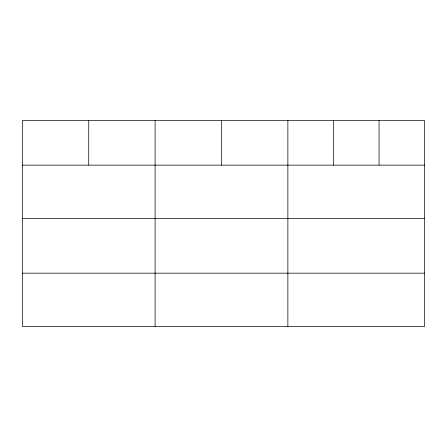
<?xml version="1.0" encoding="UTF-8"?>
<svg xmlns="http://www.w3.org/2000/svg" width="447" height="447" viewBox="0 0 447 447"><rect width="100%" height="100%" fill="white"/><g stroke="black" fill="none" stroke-linecap="round" stroke-linejoin="round"><path stroke-width="0.67" d="M424.65 218.354L424.65 120.601L22.35 120.601L22.35 326.399L424.65 326.399L424.65 218.354L22.35 218.354M22.35 165.133L424.65 165.133M22.35 273.184L424.65 273.184M379.056 120.601L379.056 165.133M333.462 120.601L333.462 165.133M287.868 120.601L287.868 326.399M221.488 120.601L221.488 165.133M155.109 120.601L155.109 326.399M88.73 120.601L88.73 165.133"/></g></svg>
